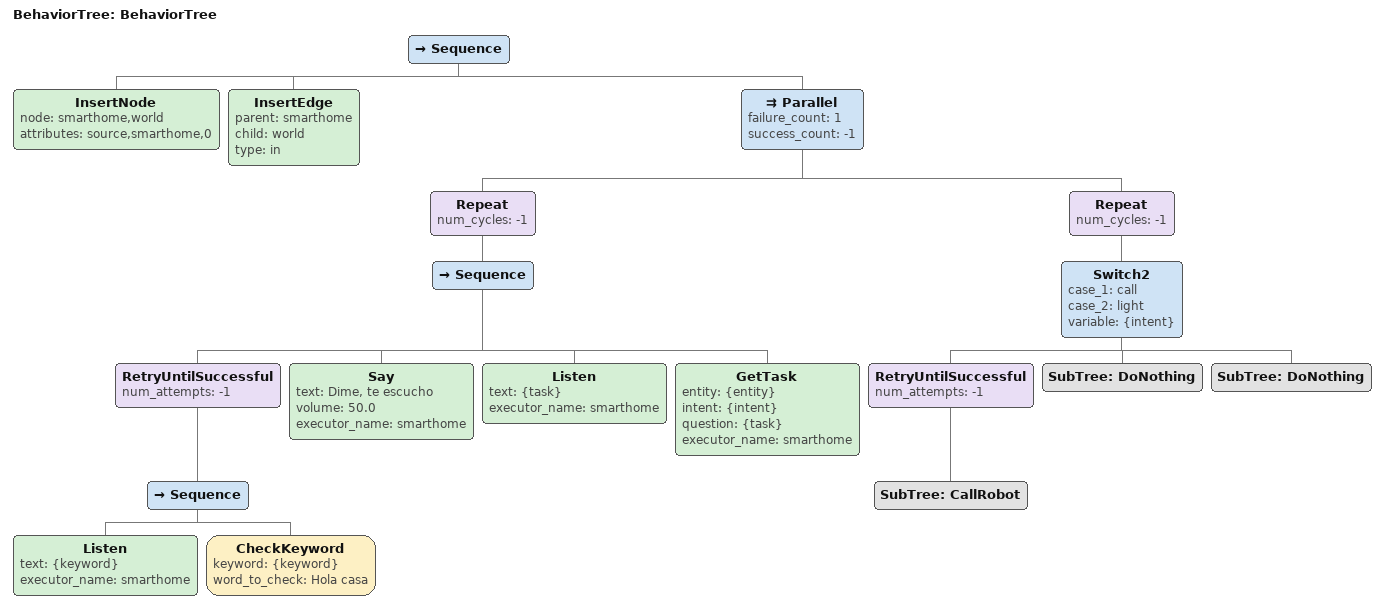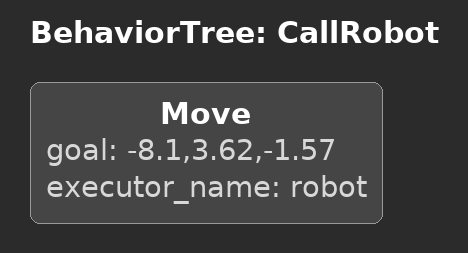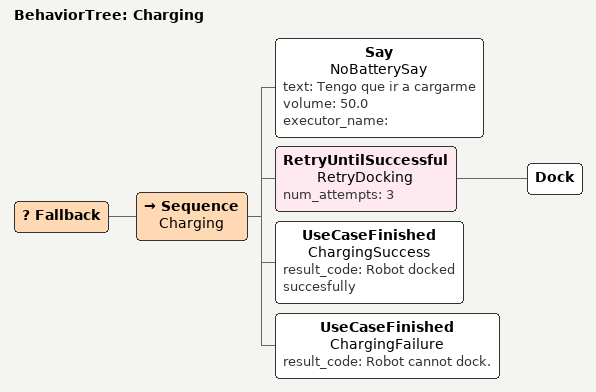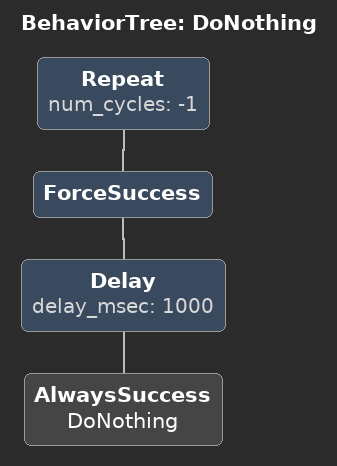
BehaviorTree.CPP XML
<?xml version="1.0" encoding="UTF-8"?>
<root BTCPP_format="4"
      main_tree_to_execute="BehaviorTree">
  <BehaviorTree ID="BehaviorTree">
    <Sequence>
      <InsertNode node="smarthome,world"
                  attributes="source,smarthome,0"/>
      <InsertEdge parent="smarthome"
                  child="world"
                  type="in"/>
      <Parallel failure_count="1"
                success_count="-1">
        <Repeat num_cycles="-1">
          <Sequence>
            <RetryUntilSuccessful num_attempts="-1">
              <Sequence>
                <Listen text="{keyword}"
                        executor_name="smarthome"/>
                <CheckKeyword keyword="{keyword}"
                              word_to_check="Hola casa"/>
              </Sequence>
            </RetryUntilSuccessful>
            <Say text="Dime, te escucho"
                 volume="50.0"
                 executor_name="smarthome"/>
            <Listen text="{task}"
                    executor_name="smarthome"/>
            <GetTask entity="{entity}"
                     intent="{intent}"
                     question="{task}"
                     executor_name="smarthome"/>
          </Sequence>
        </Repeat>
        <Repeat num_cycles="-1">
          <Switch2 case_1="call"
                   case_2="light"
                   variable="{intent}">
            <RetryUntilSuccessful num_attempts="-1">
              <SubTree ID="CallRobot"/>
            </RetryUntilSuccessful>
            <SubTree ID="DoNothing"/>
            <SubTree ID="DoNothing"/>
          </Switch2>
        </Repeat>
      </Parallel>
    </Sequence>
  </BehaviorTree>

  <BehaviorTree ID="CallRobot">
    <Move goal="-8.1,3.62,-1.57"
          executor_name="robot"/>
  </BehaviorTree>

  <BehaviorTree ID="Charging">
    <Fallback>
      <Sequence name="Charging">
        <Say name="NoBatterySay"
             text="Tengo que ir a cargarme"
             volume="50.0"
             executor_name=""/>
        <RetryUntilSuccessful name="RetryDocking"
                              num_attempts="3">
          <Dock/>
        </RetryUntilSuccessful>
        <UseCaseFinished name="ChargingSuccess"
                         result_code="Robot docked succesfully"/>
        <UseCaseFinished name="ChargingFailure"
                         result_code="Robot cannot dock."/>
      </Sequence>
    </Fallback>
  </BehaviorTree>

  <BehaviorTree ID="DoNothing">
    <Repeat num_cycles="-1">
      <ForceSuccess>
        <Delay delay_msec="1000">
          <AlwaysSuccess name="DoNothing"/>
        </Delay>
      </ForceSuccess>
    </Repeat>
  </BehaviorTree>

</root>
